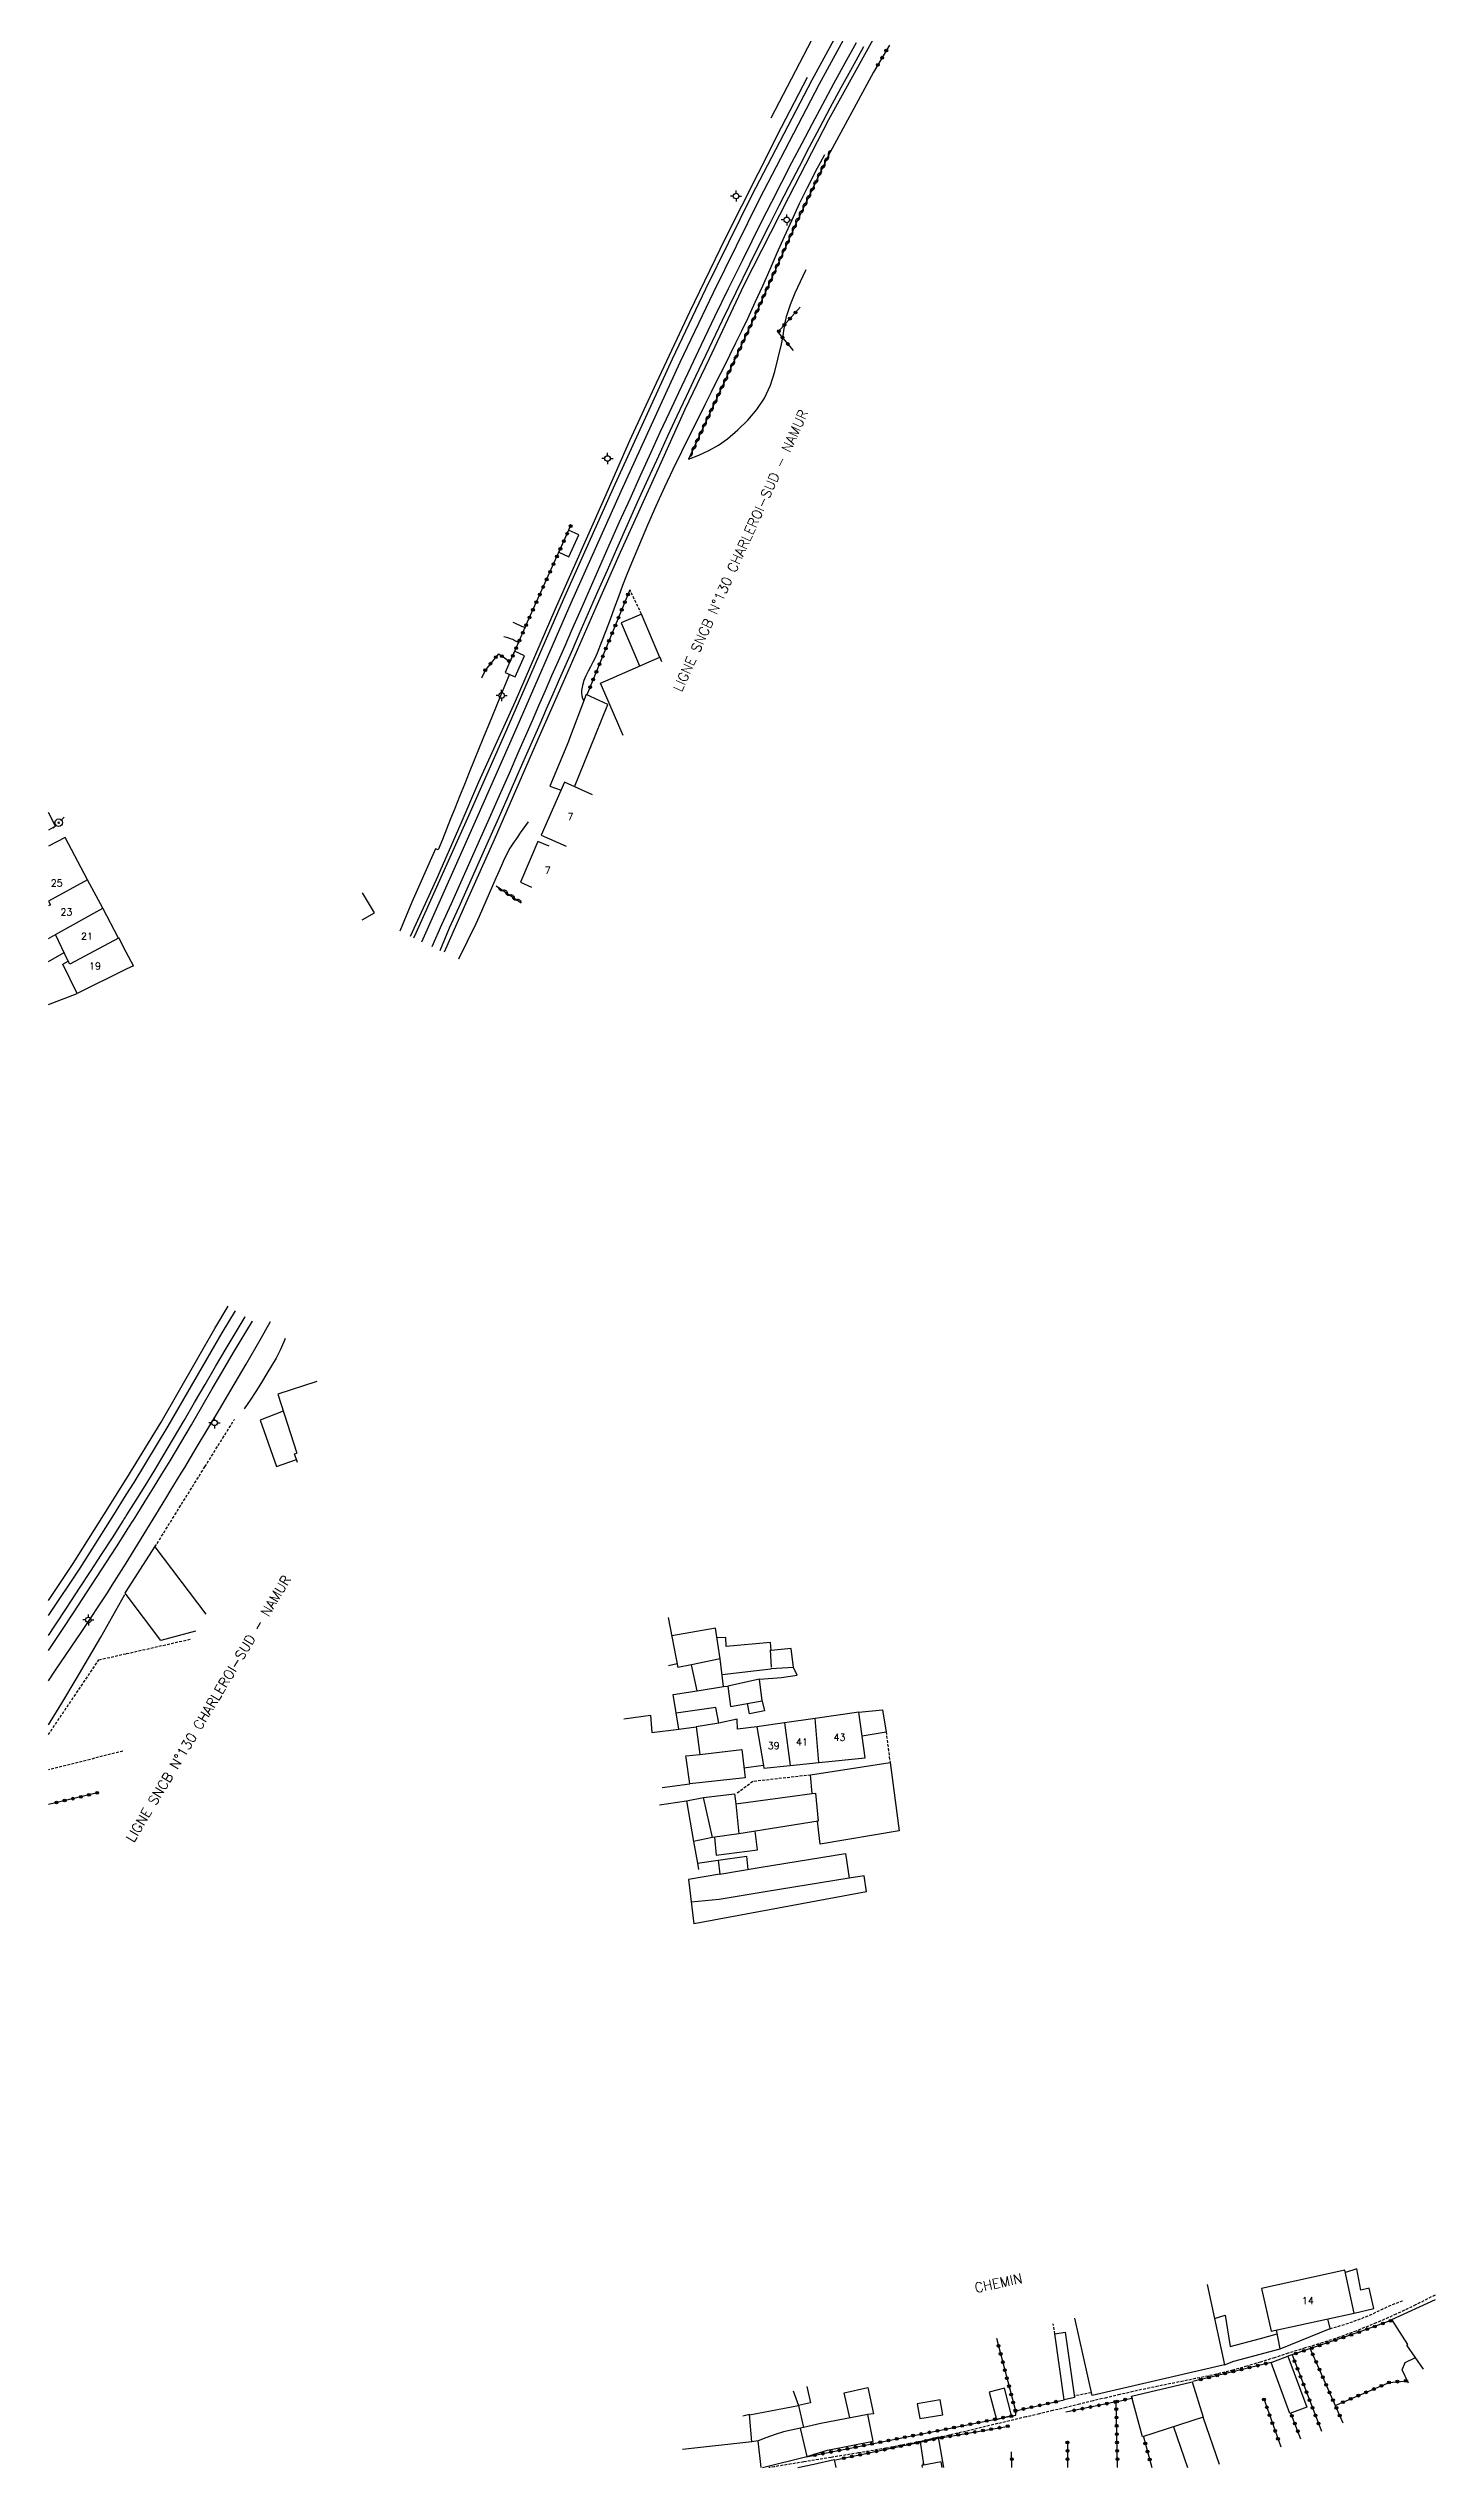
# Model space of a CAD drawing. Header units: millimetres. Extents: x 163000 to 164000, y 124000 to 125000.
# Drawn here: x 163000 to 163249.1, y 124000 to 124434.2 of the extents above; entities that cross this region are included whole.
import ezdxf
from ezdxf.enums import TextEntityAlignment as Align

# ---------------------------------------------------------------- set-up
doc = ezdxf.new("R2010")
doc.units = ezdxf.units.MM
doc.linetypes.add('DASHED', pattern=[0.75, 0.5, -0.25])
doc.layers.get('0').update_dxf_attribs({"linetype": 'CONTINUOUS'})
for name, color, linetype in [('W0017', 7, 'CONTINUOUS'), ('W0070', 7, 'DASHED'), ('W0101', 7, 'CONTINUOUS'), ('W0104', 1, 'CONTINUOUS'), ('W0112', 1, 'DASHED'), ('W0120', 7, 'CONTINUOUS'), ('W0211', 2, 'CONTINUOUS'), ('W0214', 2, 'CONTINUOUS'), ('W0310', 3, 'CONTINUOUS'), ('W0322', 7, 'CONTINUOUS'), ('W0323', 7, 'CONTINUOUS'), ('W0333', 7, 'CONTINUOUS'), ('W0473', 7, 'CONTINUOUS'), ('W0610', 7, 'CONTINUOUS'), ('W0700', 7, 'CONTINUOUS'), ('W0710', 7, 'CONTINUOUS'), ('W0989', 7, 'CONTINUOUS'), ('W0991', 7, 'CONTINUOUS'), ('W1102', 7, 'CONTINUOUS')]:
    doc.layers.add(name, color=color, linetype=linetype)
doc.styles.get("Standard").update_dxf_attribs({"font": 'romans.shx', "width": 0.85})

# ---------------------------------------------------------------- blocks, each defined once
blk = doc.blocks.new('T610')
for p, q in [((-0.500001, 0), (-1.000002, 0)), ((0, 0.500001), (0, 1.000002)), ((0.500001, 0), (1.000002, 0)), ((0, -0.500001), (0, -1.000002))]:
    blk.add_line(p, q)
blk.add_ellipse((0, 0), major_axis=(-0.353554, 0.353554), ratio=1, start_param=3.926990817, end_param=10.2101761242)
blk = doc.blocks.new('t323o')
at = {"color": 0, "linetype": 'Continuous'}
for radius in [0.25, 0.15]:
    blk.add_circle((0, 0), radius, dxfattribs=at)
blk = doc.blocks.new('t310o')
at = {"color": 0, "linetype": 'Continuous'}
for centre, start, end in [((-0.5, 0.38), 216.8699, 323.1304), ((0.5, -0.37), 36.8699, 143.1303)]:
    blk.add_arc(centre, 0.625, start, end, dxfattribs=at)
blk = doc.blocks.new('t322o')
at = {"color": 0, "linetype": 'Continuous'}
for radius in [0.25, 0.15]:
    blk.add_circle((0, 0), radius, dxfattribs=at)
blk = doc.blocks.new('T473')
for p, q in [((-0.166667, 0.166667), (0.166667, -0.166667)), ((-0.166667, -0.166667), (0.166667, 0.166667)), ((0.500001, 0.500001), (1.000002, 1.000002)), ((-1.000002, -1.000002), (-0.500001, -0.500001))]:
    blk.add_line(p, q)
blk.add_ellipse((0, 0), major_axis=(0.471405, 0.471405), ratio=1, start_param=5.4977871438, end_param=11.780972451)

msp = doc.modelspace()

# ---------------------------------------------------------------- linework, layer by layer
at = {"layer": 'W0017'}
for points in [[(163083.4, 124331.21), (163083.71, 124331.06), (163084.21, 124330.83), (163084.58, 124330.66), (163084.95, 124330.5), (163085.32, 124330.34), (163085.7, 124330.18)], [(163084.56, 124327.42), (163084.18, 124327.65), (163083.79, 124327.86), (163083.39, 124328.05), (163082.98, 124328.22), (163082.51, 124328.38), (163082.03, 124328.52), (163081.81, 124328.57)], [(163042.52, 124202.66), (163042.52, 124202.64), (163042.29, 124202.01), (163041.63, 124200.54), (163040.88, 124199.11), (163040.08, 124197.71), (163039.26, 124196.33), (163038.29, 124194.72), (163037.28, 124193.14), (163036.23, 124191.58), (163035.14, 124190.04)]]:
    msp.add_lwpolyline(points, dxfattribs=at)
at = {"layer": 'W0070'}
msp.add_lwpolyline([(163249.01, 124030.96), (163245.53, 124029.2), (163242.01, 124027.53), (163238.44, 124025.97), (163234.83, 124024.51), (163231.82, 124023.41), (163228.77, 124022.41), (163225.7, 124021.47), (163222.64, 124020.52), (163220.17, 124019.73), (163217.69, 124018.94), (163215.21, 124018.19), (163212.71, 124017.5), (163210.49, 124016.95), (163208.26, 124016.44), (163206.02, 124015.97), (163203.78, 124015.51), (163201.54, 124015.07), (163199.3, 124014.62), (163197.06, 124014.15), (163194.83, 124013.66), (163192.41, 124013.11), (163190, 124012.55), (163187.59, 124011.97), (163185.18, 124011.4), (163182.77, 124010.81), (163180.37, 124010.23), (163177.96, 124009.66), (163175.55, 124009.09), (163170.49, 124007.89), (163165.43, 124006.67), (163160.36, 124005.5), (163155.27, 124004.41), (163150.38, 124003.48), (163145.47, 124002.63), (163140.56, 124001.83), (163135.64, 124001.02), (163130.33, 124000.15), (163129.37, 124000)], dxfattribs=at)
at = {"layer": 'W0101'}
for points in [[(163103.24, 124310.84), (163099.12, 124320.27), (163109.79, 124324.88), (163110.12, 124324.13)], [(163097.74, 124300.21), (163092.7, 124302.45), (163088.49, 124292.96), (163092.97, 124290.98)], [(163001.29, 124294.57), (163000, 124297.04)], [(163001.29, 124294.57), (163000, 124293.88)], [(163003, 124292.54), (163000, 124290.97)], [(163007.03, 124284.97), (163003, 124292.54)], [(163089.96, 124290.99), (163087.92, 124291.85), (163084.77, 124284.52)], [(163009.78, 124279.84), (163007.04, 124284.97), (163007.03, 124284.97)], [(163084.77, 124284.52), (163086.76, 124283.65)], [(163012.62, 124274.49), (163009.78, 124279.84), (163009.78, 124279.84)], [(163056.36, 124277.77), (163058.56, 124279.01), (163056.42, 124282.62)], [(163000, 124274.43), (163001.27, 124275.13)], [(163003.58, 124270.35), (163001.27, 124275.13)], [(163014, 124268.91), (163005.19, 124264.52), (163002.59, 124269.84), (163003.58, 124270.35)], [(163014, 124271.94), (163012.63, 124274.51), (163012.62, 124274.49)], [(163015.28, 124269.54), (163014, 124271.94)], [(163015.28, 124269.54), (163014, 124268.91)], [(163048.22, 124194.93), (163041.2, 124192.62), (163044.6, 124182.07)], [(163044.76, 124180.36), (163044.22, 124181.93), (163044.6, 124182.07)], [(163111.29, 124152.54), (163113.05, 124143.59)], [(163113.21, 124132.55), (163112.22, 124138.72), (163116.53, 124139.41), (163115.48, 124144.09), (163113.05, 124143.59)], [(163113.21, 124132.55), (163116.33, 124132.96)], [(163116.33, 124132.96), (163116.99, 124128)], [(163132.19, 124133.64), (163127.24, 124132.93)], [(163127.24, 124132.93), (163128.4, 124126.02)], [(163137.68, 124134.42), (163132.19, 124133.64)], [(163145.56, 124135.55), (163137.68, 124134.42)], [(163138.35, 124126.53), (163146.67, 124127.39), (163145.56, 124135.55)], [(163116.99, 124128), (163124.51, 124128.86), (163125.12, 124123.82), (163115.2, 124122.69)], [(163128.4, 124126.02), (163128.49, 124125.51)], [(163128.49, 124125.51), (163133.19, 124125.99)], [(163133.19, 124125.99), (163138.35, 124126.53)], [(163137.15, 124120.95), (163136.84, 124124.3), (163151.15, 124126.57), (163152.79, 124114.3), (163138.59, 124111.88), (163138.1, 124116.01)], [(163109.77, 124118.97), (163114.57, 124119.66)], [(163110.24, 124122.07), (163115.2, 124122.69)], [(163114.57, 124119.66), (163117.66, 124120.26)], [(163117.66, 124120.26), (163123.2, 124120.9), (163123.43, 124119.12)], [(163123.43, 124119.12), (163137.15, 124120.95)], [(163138.26, 124116.04), (163123.98, 124113.76)], [(163119.27, 124113.11), (163115.87, 124112.38)], [(163115.87, 124112.38), (163116.56, 124108.46)], [(163123.98, 124113.76), (163119.27, 124113.11)], [(163116.57, 124108.46), (163120.26, 124109.01), (163120.55, 124106.51), (163114.93, 124105.52)], [(163114.93, 124105.52), (163115.89, 124097.6)], [(163116.27, 124097.65), (163115.89, 124097.6)], [(163208.11, 124032.85), (163211.2, 124018.42), (163187.41, 124012.96)], [(163219.59, 124024.51), (163234.47, 124027.71), (163232.84, 124035.45), (163217.83, 124032.14)], [(163217.83, 124032.14), (163219.59, 124024.51)], [(163244.13, 124022.08), (163241.23, 124026.56), (163249.12, 124030.2)], [(163187.41, 124012.96), (163184.34, 124026.81)], [(163126.33, 124004.61), (163125.88, 124009.53), (163124.72, 124009.24)], [(163127.45, 124004.8), (163126.33, 124004.61)], [(163128.02, 124000), (163127.45, 124004.8)]]:
    msp.add_lwpolyline(points, dxfattribs=at)
at = {"layer": 'W0104'}
for points in [[(163093.48, 124342.94), (163095.23, 124346.88), (163093.39, 124347.7), (163091.64, 124343.76)], [(163083.8, 124321.39), (163085.48, 124325.16), (163083.71, 124325.96), (163082.02, 124322.18)], [(163182.41, 124012.15), (163180.75, 124024), (163182.61, 124024.29), (163184.26, 124012.59)], [(163222.6, 124020), (163225.98, 124010.82), (163222.96, 124009.71), (163219.58, 124018.89)], [(163172.97, 124009.33), (163171.67, 124014.28), (163168.95, 124013.56), (163170.25, 124008.61)], [(163156.49, 124008.79), (163160.61, 124009.49), (163160.16, 124012.17), (163156.04, 124011.47)]]:
    msp.add_lwpolyline(points, close=True, dxfattribs=at)
for points in [[(163109.78, 124324.86), (163106.51, 124332.64), (163102.85, 124331.09), (163106.16, 124323.36)], [(163094.49, 124301.65), (163097.19, 124308.28), (163100.49, 124316.4), (163096.59, 124318.23), (163093.4, 124309.82), (163093.4, 124309.8), (163090.05, 124301.76), (163092.07, 124301.03)], [(163000, 124270.31), (163002.82, 124271.91)], [(163000, 124262.58), (163005.19, 124264.52)], [(163042.17, 124189.59), (163038.01, 124187.97), (163040.94, 124179.66), (163044.57, 124180.91)], [(163014, 124157.25), (163019.13, 124165.22), (163028.26, 124153.14)], [(163013.82, 124156.96), (163014, 124157.25)], [(163014, 124156.71), (163013.82, 124156.96)], [(163026.43, 124150.13), (163020.2, 124148.45), (163014, 124156.71)], [(163120.61, 124145.15), (163119.81, 124150.64), (163111.93, 124149.28)], [(163129.68, 124148.05), (163121.69, 124147.36), (163121.64, 124148.96), (163120.06, 124148.9)], [(163116.53, 124139.41), (163116.53, 124139.41), (163121.23, 124140.2), (163120.61, 124145.15), (163115.48, 124144.09)], [(163133.82, 124143.61), (163133.36, 124146.98), (163129.79, 124146.62), (163129.68, 124148.05)], [(163129.84, 124143.68), (163129.68, 124146.77)], [(163121.23, 124140.2), (163121.23, 124140.2), (163122.03, 124140.25), (163122.5, 124136.58), (163128.2, 124137.6), (163127.7, 124141.49), (163131.66, 124141.79), (163134.44, 124142.24), (163133.82, 124143.61), (163129.75, 124143.38), (163129.75, 124143.32), (163120.97, 124142.29)], [(163127.7, 124141.49), (163122.03, 124140.25)], [(163120.41, 124133.62), (163119.86, 124136.43), (163112.75, 124135.39)], [(163128.2, 124137.6), (163128.17, 124137.57), (163128.62, 124135.81), (163125.93, 124135.26), (163125.57, 124137.13)], [(163145.56, 124135.55), (163149.76, 124135.98), (163150.45, 124132), (163146.14, 124131.28)], [(163127.24, 124132.93), (163127.23, 124132.93), (163123.76, 124132.51), (163123.67, 124134.29), (163120.41, 124133.62), (163116.33, 124132.96)], [(163128.4, 124126.02), (163124.91, 124125.55)], [(163119.61, 124113.16), (163119.91, 124109.91), (163127.37, 124110.89), (163126.94, 124114.23)], [(163120.55, 124106.51), (163128.02, 124107.76), (163143.12, 124110.2), (163143.83, 124105.81), (163128.74, 124103.34), (163120.45, 124101.98), (163120.43, 124101.98), (163115.42, 124101.45)], [(163120.26, 124109.01), (163125.39, 124109.72), (163125.63, 124107.35)], [(163146.91, 124103.35), (163146.9, 124103.35), (163146.48, 124106.2), (163143.83, 124105.81)], [(163146.91, 124103.35), (163116.27, 124097.65)], [(163234.47, 124027.71), (163238.01, 124028.54), (163237.19, 124032.2), (163235.69, 124031.86), (163234.96, 124035.7), (163232.93, 124035.04)], [(163209.42, 124026.74), (163211.34, 124027.34), (163212.24, 124021.71), (163217.68, 124023.17)], [(163211.2, 124018.42), (163212.87, 124019.11), (163221.18, 124021.34), (163230.17, 124024.98)], [(163217.68, 124023.17), (163220.67, 124023.98)], [(163221.18, 124021.34), (163220.53, 124024.71)], [(163230.17, 124024.98), (163229.73, 124026.69)], [(163244.24, 124015.15), (163243.11, 124017.52), (163243.64, 124018.87), (163245.48, 124019.74)], [(163246.93, 124017.64), (163243.92, 124021.99), (163244.13, 124022.08)], [(163136.22, 124014.57), (163136.88, 124011.65), (163134.73, 124011.12), (163135.59, 124007.22), (163132.03, 124006.44), (163130.49, 124005.93), (163128.86, 124005.37), (163127.45, 124004.8)], [(163143.9, 124008.93), (163142.91, 124013.44), (163147.16, 124014.4), (163148.16, 124009.68), (163147.13, 124009.56)], [(163210.29, 124000.55), (163207.37, 124009.03), (163196.46, 124005.54), (163194.52, 124012.84), (163205.4, 124015.4)], [(163205.4, 124015.4), (163207.37, 124009.03)], [(163125.88, 124009.47), (163134.73, 124011.12)], [(163133.74, 124013.75), (163134.73, 124011.12)], [(163128.25, 124000), (163136.19, 124001.99), (163139.89, 124003.11), (163148.14, 124004.72), (163147.13, 124009.56), (163138.7, 124007.92), (163135.59, 124007.22)], [(163135, 124007.09), (163136.19, 124001.99)], [(163202.06, 124007.33), (163204.54, 124000)], [(163134.6, 124000), (163137.46, 124000.6), (163137.44, 124000.59), (163141.09, 124001.43), (163141.4, 124000)], [(163160.79, 124000), (163159.84, 124005.44), (163156.54, 124004.61), (163157.18, 124000.64), (163156.97, 124000.62)], [(163160.5, 124000), (163160.33, 124001.02), (163156.84, 124000.39), (163156.9, 124000)]]:
    msp.add_lwpolyline(points, dxfattribs=at)
at = {"layer": 'W0112'}
for points in [[(163106.51, 124332.64), (163104.43, 124336.99)], [(163022.72, 124171), (163024.28, 124173.5), (163028.12, 124179.62), (163033.4, 124188.11)], [(163019.14, 124165.23), (163022.72, 124171)], [(163000, 124131.57), (163009.07, 124144.97), (163014, 124146.08)], [(163014, 124146.08), (163025.56, 124148.69)], [(163150.42, 124132.06), (163151.14, 124126.59)], [(163013.36, 124128.56), (163000, 124125.23)], [(163136.89, 124124.29), (163126.5, 124123.12), (163123.59, 124120.95)], [(163230.14, 124024.92), (163231.58, 124025.33), (163233.02, 124025.78), (163234.44, 124026.26), (163235.85, 124026.78), (163236.55, 124027.07), (163237.24, 124027.36), (163237.93, 124027.67), (163238.61, 124027.99), (163239.3, 124028.32), (163239.98, 124028.64), (163240.67, 124028.95), (163241.36, 124029.25), (163243.19, 124029.96), (163243.19, 124029.96), (163243.19, 124029.96), (163243.19, 124029.96)], [(163180.75, 124024), (163180.45, 124025.82)], [(163187.3, 124013.45), (163184.23, 124012.84)]]:
    msp.add_lwpolyline(points, dxfattribs=at)
at = {"layer": 'W0120'}
for points in [[(163129.79, 124421.71), (163137.85, 124437.17)], [(163148.18, 124429.91), (163139.97, 124414.77)]]:
    msp.add_lwpolyline(points, dxfattribs=at)
at = {"layer": 'W0211'}
msp.add_lwpolyline([(163000, 124133.32), (163002.4, 124137.22), (163004.98, 124141.48), (163007.22, 124145.25), (163009.42, 124149.04), (163011.59, 124152.85), (163013.73, 124156.68)], dxfattribs=at)
at = {"layer": 'W0214'}
for points in [[(163114.98, 124360.46), (163116.83, 124361.14), (163118.62, 124361.98), (163120.33, 124362.98), (163121.94, 124364.12), (163123.84, 124365.7), (163125.62, 124367.43), (163127.22, 124369.33), (163128.59, 124371.41), (163129.69, 124373.72), (163130.47, 124376.16), (163131.07, 124378.62), (163131.65, 124381.07), (163131.79, 124381.68), (163131.9, 124382.31), (163132, 124382.93), (163132.08, 124383.55), (163132.17, 124384.18), (163132.28, 124384.8), (163132.41, 124385.42), (163132.57, 124386.03), (163133.28, 124388.18), (163134.13, 124390.29), (163135.06, 124392.35), (163136.04, 124394.38), (163136.09, 124394.49)], [(163019.32, 124171), (163019.97, 124172.06), (163020.61, 124173.13), (163021.26, 124174.19), (163021.9, 124175.26), (163022.54, 124176.32), (163023.19, 124177.38), (163023.83, 124178.45), (163024.48, 124179.51), (163026.57, 124182.97), (163028.66, 124186.43), (163030.73, 124189.89), (163032.79, 124193.37), (163035.51, 124198.04), (163038.21, 124202.71), (163039.91, 124205.7)], [(163014, 124162.32), (163019.32, 124171)], [(163000, 124141.22), (163001.3, 124143.1), (163006.01, 124150.03), (163010.63, 124157.02), (163011.48, 124158.34), (163012.32, 124159.67), (163013.16, 124160.99), (163014, 124162.32)]]:
    msp.add_lwpolyline(points, dxfattribs=at)
at = {"layer": 'W0310'}
for points in [[(163140.17, 124415.13), (163134.27, 124402.82), (163126.38, 124385.06), (163114.98, 124360.46)], [(163080.39, 124283.89), (163084.93, 124280.83)]]:
    msp.add_lwpolyline(points, dxfattribs=at)
at = {"layer": 'W0322'}
msp.add_lwpolyline([(163151.04, 124434.75), (163148.18, 124429.91)], dxfattribs=at)
at = {"layer": 'W0323'}
for points in [[(163134.99, 124387.72), (163131.02, 124383.24), (163133.73, 124379.96)], [(163077.86, 124321.21), (163078.47, 124322.6), (163080.88, 124325.5), (163082.9, 124324.05), (163086.04, 124331.23), (163093.73, 124348.3), (163093.92, 124348.73)], [(163104.43, 124336.99), (163096.71, 124318.12)], [(163008.83, 124121.09), (163000, 124119.03)], [(163170.26, 124023.23), (163173.66, 124010.21), (163182.41, 124012.15)], [(163241.09, 124026.39), (163235.68, 124024.42), (163222.6, 124020)], [(163219.58, 124018.89), (163205.51, 124015.46)], [(163223.35, 124020.26), (163228.64, 124006.53)], [(163232.49, 124007.98), (163231.85, 124009.46), (163226.59, 124021.35)], [(163231.1, 124011.15), (163240.8, 124015.3), (163244.19, 124015.6)], [(163136.15, 124001.93), (163173.73, 124009.42), (163173.66, 124010.21)], [(163191.74, 124011.82), (163182.74, 124009.98)], [(163192, 124000), (163191.74, 124011.82), (163194.75, 124012.51)], [(163218.18, 124012.55), (163221.3, 124003.75)], [(163141.36, 124001.38), (163159.93, 124005.28), (163172.5, 124007.46)], [(163196.65, 124005.52), (163198.17, 124000)], [(163224.93, 124005.12), (163223.11, 124009.77)], [(163173.04, 124000), (163172.97, 124002.82)], [(163182.99, 124004.82), (163183.01, 124000)]]:
    msp.add_lwpolyline(points, dxfattribs=at)
at = {"layer": 'W0333'}
for points in [[(163082.78, 124321.85), (163081.19, 124317.99), (163079.61, 124314.13), (163078.03, 124310.27), (163076.46, 124306.4), (163075.58, 124304.24), (163074.71, 124302.07), (163073.84, 124299.9), (163072.97, 124297.73), (163072.23, 124295.89), (163071.5, 124294.05), (163070.76, 124292.2), (163070.02, 124290.36)], [(163070.02, 124290.36), (163069.52, 124290.49), (163065.3, 124280.96), (163063.12, 124275.75)]]:
    msp.add_lwpolyline(points, dxfattribs=at)
at = {"layer": 'W0700'}
for points in [[(163065.64, 124274.54), (163066.06, 124275.45), (163075.58, 124296.62), (163082.4, 124312.04), (163092.51, 124335.25), (163101.49, 124355.31), (163112.07, 124378.47), (163118.09, 124390.99), (163126.34, 124407.78), (163137.17, 124428.49), (163145.5, 124443.83)], [(163067.08, 124273.85), (163067.08, 124273.85), (163076.95, 124296.01), (163083.77, 124311.43), (163093.88, 124334.65), (163102.86, 124354.69), (163113.43, 124377.84), (163119.44, 124390.33), (163127.68, 124407.1), (163138.49, 124427.78), (163146.81, 124443.1)], [(163068.94, 124272.96), (163068.94, 124272.96), (163070.68, 124276.95), (163072.38, 124280.7), (163074.06, 124284.47), (163075.73, 124288.24), (163077.41, 124292.01), (163079.2, 124296.04), (163080.99, 124300.08), (163082.78, 124304.11), (163084.56, 124308.15), (163085.74, 124310.83), (163086.92, 124313.52), (163088.09, 124316.21), (163089.26, 124318.9), (163090.44, 124321.59), (163091.61, 124324.28), (163092.79, 124326.97), (163093.96, 124329.66), (163095.65, 124333.5), (163097.33, 124337.33), (163099.02, 124341.16), (163100.72, 124344.99), (163102.58, 124349.17), (163104.45, 124353.35), (163106.34, 124357.52), (163108.23, 124361.69), (163109.88, 124365.26), (163111.54, 124368.83), (163113.21, 124372.4), (163114.89, 124375.95), (163117.3, 124381), (163119.71, 124386.05), (163122.15, 124391.08), (163124.62, 124396.11), (163126.37, 124399.63), (163128.13, 124403.14), (163129.91, 124406.65), (163131.71, 124410.14), (163133.53, 124413.66), (163135.36, 124417.18), (163137.21, 124420.68), (163139.08, 124424.18), (163141.07, 124427.86), (163143.08, 124431.54), (163145.11, 124435.21)], [(163070.36, 124272.28), (163070.36, 124272.28), (163072.05, 124276.32), (163073.75, 124280.08), (163075.43, 124283.85), (163077.1, 124287.63), (163078.78, 124291.4), (163080.57, 124295.43), (163082.36, 124299.47), (163084.15, 124303.5), (163085.93, 124307.54), (163087.11, 124310.23), (163088.29, 124312.92), (163089.46, 124315.61), (163090.64, 124318.3), (163091.81, 124320.99), (163092.98, 124323.68), (163094.16, 124326.37), (163095.34, 124329.06), (163097.02, 124332.89), (163098.7, 124336.72), (163100.39, 124340.55), (163102.09, 124344.38), (163103.95, 124348.56), (163105.82, 124352.73), (163107.7, 124356.9), (163109.6, 124361.07), (163111.24, 124364.63), (163112.9, 124368.2), (163114.57, 124371.76), (163116.25, 124375.31), (163118.65, 124380.36), (163121.06, 124385.4), (163123.5, 124390.42), (163125.96, 124395.44), (163127.71, 124398.96), (163129.47, 124402.47), (163131.25, 124405.96), (163133.04, 124409.46), (163134.86, 124412.97), (163136.69, 124416.48), (163138.54, 124419.98), (163140.4, 124423.47), (163142.39, 124427.15), (163144.39, 124430.82), (163146.42, 124434.48)], [(163014, 124177.38), (163014.12, 124177.56), (163020.25, 124187.64), (163029.91, 124204.41), (163032.27, 124208.44)], [(163014, 124174.57), (163015.39, 124176.77), (163021.54, 124186.88), (163031.22, 124203.67), (163033.63, 124207.6)], [(163014.11, 124171), (163015.74, 124173.61), (163017.37, 124176.22), (163018.98, 124178.85), (163020.58, 124181.48), (163022.49, 124184.68), (163024.39, 124187.9), (163026.27, 124191.12), (163028.14, 124194.35), (163030.03, 124197.6), (163031.92, 124200.86), (163031.92, 124200.86), (163035.35, 124206.54), (163035.35, 124206.54)], [(163015.88, 124171), (163017.39, 124173.42), (163018.89, 124175.84), (163020.38, 124178.27), (163021.86, 124180.7), (163023.78, 124183.91), (163025.68, 124187.13), (163027.56, 124190.36), (163029.44, 124193.6), (163031.33, 124196.86), (163033.22, 124200.12), (163033.22, 124200.12), (163036.68, 124205.72), (163036.68, 124205.72)], [(163009.97, 124171), (163014, 124177.38)], [(163000, 124152.92), (163005.71, 124161.44), (163011.75, 124171)], [(163000, 124155.61), (163004.45, 124162.25), (163009.97, 124171)], [(163000, 124149.34), (163001.15, 124151.06), (163003.38, 124154.44), (163005.61, 124157.82), (163007.58, 124160.84), (163009.54, 124163.86), (163011.49, 124166.88), (163013.43, 124169.92), (163013.57, 124170.15), (163013.71, 124170.38), (163013.86, 124170.6), (163014, 124170.83)], [(163011.75, 124171), (163014, 124174.57)], [(163014, 124170.83), (163014.11, 124171)], [(163014, 124168.02), (163014.17, 124168.3), (163014.35, 124168.57), (163014.52, 124168.85), (163014.7, 124169.12), (163014.99, 124169.59), (163015.29, 124170.06), (163015.58, 124170.53), (163015.88, 124171)], [(163000, 124146.64), (163000.14, 124146.85), (163002.4, 124150.23), (163004.64, 124153.61), (163006.86, 124157), (163008.66, 124159.75), (163010.45, 124162.5), (163012.23, 124165.26), (163014, 124168.02)]]:
    msp.add_lwpolyline(points, dxfattribs=at)
at = {"layer": 'W0710'}
for points in [[(163149.62, 124438.51), (163140.12, 124421.32), (163132.92, 124407.42), (163124.91, 124391.65), (163118.66, 124378.47), (163114.28, 124369.35), (163109.5, 124358.71), (163102.68, 124343.69), (163098.29, 124333.8), (163092.45, 124320.43), (163087.9, 124310.13), (163080.03, 124292.14), (163075.17, 124281.17), (163071.05, 124271.95)], [(163065.02, 124274.84), (163065.02, 124274.84), (163069.7, 124284.98), (163073.96, 124294.71), (163077.33, 124302.51), (163083.88, 124317.04), (163091.01, 124333.48), (163099.93, 124353.57), (163104.42, 124363.81), (163109.23, 124374.16), (163115.21, 124386.88), (163121.56, 124399.97), (163127.53, 124411.81), (163131.65, 124420.01), (163136.35, 124428.97)], [(163139.4, 124415.07), (163138.58, 124413.6), (163137.78, 124412.13), (163137.01, 124410.64), (163136.26, 124409.15), (163134.85, 124406.24), (163133.49, 124403.31), (163132.16, 124400.37), (163130.84, 124397.42), (163129.54, 124394.46), (163128.22, 124391.51), (163126.89, 124388.57), (163125.52, 124385.65), (163124.46, 124383.44), (163123.39, 124381.24), (163122.3, 124379.05), (163121.21, 124376.86), (163120.11, 124374.67), (163119.02, 124372.48), (163117.93, 124370.29), (163116.84, 124368.1), (163115.28, 124364.94), (163113.71, 124361.78), (163112.15, 124358.61), (163110.65, 124355.41), (163109.1, 124352.03), (163107.6, 124348.62), (163106.13, 124345.2), (163104.7, 124341.76), (163103.9, 124339.76), (163103.12, 124337.75), (163102.36, 124335.73), (163101.61, 124333.71), (163100.86, 124331.68), (163100.1, 124329.66), (163099.33, 124327.64), (163098.54, 124325.63), (163098.18, 124324.81), (163097.77, 124324), (163097.34, 124323.2), (163096.91, 124322.41), (163096.51, 124321.58), (163096.16, 124320.72), (163095.89, 124319.82), (163095.74, 124318.9), (163095.73, 124318.44), (163095.79, 124317.99), (163095.91, 124317.55), (163096.1, 124317.13)], [(163086.15, 124295.33), (163085.68, 124294.67), (163085.22, 124294.02), (163084.75, 124293.36), (163084.29, 124292.7), (163083.93, 124292.19), (163083.56, 124291.69), (163083.2, 124291.18), (163082.87, 124290.65), (163082.51, 124289.99), (163082.18, 124289.31), (163081.86, 124288.63), (163081.55, 124287.94), (163080.93, 124286.59), (163080.33, 124285.23), (163079.73, 124283.86), (163079.13, 124282.49), (163078.54, 124281.13), (163077.95, 124279.76), (163077.35, 124278.39), (163076.75, 124277.03), (163073.66, 124270.7), (163073.66, 124270.7), (163073.66, 124270.7), (163073.66, 124270.7)]]:
    msp.add_lwpolyline(points, dxfattribs=at)
at = {"layer": 'W1102'}
for points in [[(163007.04, 124284.97), (163000, 124281.1), (163000.36, 124280.46), (163000, 124280.27)], [(163001.27, 124275.13), (163009.78, 124279.84)], [(163012.62, 124274.49), (163003.83, 124269.83), (163003.58, 124270.35)], [(163112.92, 124144.23), (163111.37, 124143.92)], [(163103.31, 124134.37), (163108.1, 124135.03), (163108.39, 124131.91), (163113.21, 124132.55)], [(163132.19, 124133.64), (163133.19, 124125.99)], [(163138.35, 124126.53), (163137.68, 124134.42)], [(163114.51, 124127.37), (163114.47, 124127.71), (163116.99, 124128)], [(163115.2, 124122.69), (163114.51, 124127.37)], [(163114.57, 124119.66), (163115.87, 124112.38)], [(163119.27, 124113.11), (163117.66, 124120.26)], [(163123.43, 124119.12), (163123.98, 124113.76)], [(163137.15, 124120.95), (163137.77, 124121.04), (163138.26, 124116.04)], [(163116.56, 124108.46), (163116.77, 124107.32)], [(163126.33, 124004.61), (163113.87, 124003.25)]]:
    msp.add_lwpolyline(points, dxfattribs=at)

# ---------------------------------------------------------------- block references
at = {"layer": 'W0310'}
for p, rotation in [((163139.43, 124413.6), 244.3825980267246), ((163140.08, 124414.95), 244.3825980267246), ((163137.49, 124409.54), 244.3825980267246), ((163138.14, 124410.9), 244.3825980267246), ((163138.79, 124412.25), 244.3825980267246), ((163134.89, 124404.13), 244.3825980267246), ((163135.54, 124405.49), 244.3825980267246), ((163136.19, 124406.84), 244.3825980267246), ((163136.84, 124408.19), 244.3825980267246), ((163133.03, 124400.04), 246.0668537053913), ((163133.64, 124401.41), 246.0668537053913), ((163134.25, 124402.78), 246.0668537053913), ((163131.2, 124395.92), 246.0668537053913), ((163131.81, 124397.3), 246.0668537053913), ((163132.42, 124398.67), 246.0668537053913), ((163129.38, 124391.81), 246.0668537053913), ((163129.99, 124393.18), 246.0668537053913), ((163130.6, 124394.55), 246.0668537053913), ((163127.55, 124387.7), 246.0668537053913), ((163128.16, 124389.07), 246.0668537053913), ((163128.77, 124390.44), 246.0668537053913), ((163125.07, 124382.24), 245.1190497622354), ((163125.7, 124383.6), 245.1190497622354), ((163126.33, 124384.96), 245.1190497622354), ((163126.95, 124386.33), 246.0668537053913), ((163123.18, 124378.15), 245.1190497622354), ((163123.81, 124379.51), 245.1190497622354), ((163124.44, 124380.87), 245.1190497622354), ((163121.29, 124374.07), 245.1190497622354), ((163121.92, 124375.43), 245.1190497622354), ((163122.55, 124376.79), 245.1190497622354), ((163119.39, 124369.99), 245.1190497622354), ((163120.02, 124371.35), 245.1190497622354), ((163120.65, 124372.71), 245.1190497622354), ((163117.5, 124365.91), 245.1190497622354), ((163118.13, 124367.27), 245.1190497622354), ((163118.76, 124368.63), 245.1190497622354), ((163115.61, 124361.82), 245.1190497622354), ((163116.24, 124363.18), 245.1190497622354), ((163116.87, 124364.55), 245.1190497622354), ((163081.64, 124283.05), 325.9492399437437), ((163082.88, 124282.21), 325.9492399437437), ((163084.12, 124281.37), 325.9492399437437)]:
    msp.add_blockref('t310o', p, dxfattribs=dict(at, rotation=rotation))
at = {"layer": 'W0322', "rotation": 239.3542006830062}
for p in [(163148.94, 124431.2), (163149.71, 124432.49), (163150.47, 124433.78)]:
    msp.add_blockref('t322o', p, dxfattribs=at)
at = {"layer": 'W0323'}
for p, rotation in [((163131.18, 124383.42), 228.4099491925853), ((163132.17, 124384.54), 228.4099491925853), ((163133.17, 124385.66), 228.4099491925853), ((163134.16, 124386.78), 228.4099491925853), ((163131.82, 124382.27), 309.6911449675546), ((163132.78, 124381.11), 309.6911449675546), ((163093.79, 124348.44), 66.15545035632981), ((163091.94, 124344.34), 65.75816108403957), ((163092.56, 124345.71), 65.75816108403957), ((163093.17, 124347.07), 65.75816108403957), ((163090.1, 124340.23), 65.75816108403957), ((163090.71, 124341.6), 65.75816108403957), ((163091.33, 124342.97), 65.75816108403957), ((163088.25, 124336.13), 65.75816108403957), ((163088.86, 124337.5), 65.75816108403957), ((163089.48, 124338.87), 65.75816108403957), ((163104.09, 124336.16), 247.7565336328989), ((163086.4, 124332.03), 65.75816108403957), ((163087.02, 124333.4), 65.75816108403957), ((163087.63, 124334.76), 65.75816108403957), ((163102.39, 124332), 247.7565336328989), ((163102.96, 124333.39), 247.7565336328989), ((163103.52, 124334.78), 247.7565336328989), ((163083.99, 124326.53), 66.38778070351435), ((163084.59, 124327.91), 66.38778070351435), ((163085.19, 124329.28), 66.38778070351435), ((163085.79, 124330.66), 66.38778070351435), ((163100.12, 124326.45), 247.7565336328989), ((163100.68, 124327.83), 247.7565336328989), ((163101.25, 124329.22), 247.7565336328989), ((163101.82, 124330.61), 247.7565336328989), ((163078.46, 124322.58), 66.16366245823829), ((163079.41, 124323.74), 50.33444003703219), ((163080.37, 124324.89), 50.33444003703219), ((163081.45, 124325.09), 324.2431269577794), ((163082.67, 124324.22), 324.2431269577794), ((163083.39, 124325.16), 66.38778070351435), ((163098.41, 124322.28), 247.7565336328989), ((163098.98, 124323.67), 247.7565336328989), ((163099.55, 124325.06), 247.7565336328989), ((163097.28, 124319.5), 247.7565336328989), ((163097.85, 124320.89), 247.7565336328989), ((163001.46, 124119.37), 193.1404553689947), ((163002.92, 124119.71), 193.1404553689947), ((163004.38, 124120.05), 193.1404553689947), ((163005.84, 124120.39), 193.1404553689947), ((163007.3, 124120.74), 193.1404553689947), ((163008.76, 124121.08), 193.1404553689947), ((163231.13, 124022.88), 198.6502763723702), ((163232.55, 124023.36), 198.6502763723702), ((163233.97, 124023.84), 198.6502763723702), ((163235.39, 124024.32), 198.6502763723702), ((163236.81, 124024.83), 199.9807066986385), ((163238.21, 124025.34), 199.9807066986385), ((163239.62, 124025.85), 199.9807066986385), ((163241.03, 124026.36), 199.9807066986385), ((163170.62, 124021.85), 284.6201746526929), ((163171, 124020.4), 284.6201746526929), ((163171.38, 124018.95), 284.6201746526929), ((163217.17, 124018.3), 193.7100541112562), ((163218.62, 124018.66), 193.7100541112562), ((163223.78, 124019.12), 291.0934834747293), ((163224.02, 124020.48), 198.6502763723702), ((163225.44, 124020.96), 198.6502763723702), ((163226.87, 124021.44), 198.6502763723702), ((163227.04, 124020.33), 113.864978803289), ((163227.65, 124018.96), 113.864978803289), ((163228.29, 124021.92), 198.6502763723702), ((163229.71, 124022.4), 198.6502763723702), ((163171.76, 124017.5), 284.6201746526929), ((163172.13, 124016.04), 284.6201746526929), ((163172.51, 124014.59), 284.6201746526929), ((163206.97, 124015.81), 193.7100541112562), ((163208.42, 124016.17), 193.7100541112562), ((163209.88, 124016.52), 193.7100541112562), ((163211.34, 124016.88), 193.7100541112562), ((163212.79, 124017.24), 193.7100541112562), ((163214.25, 124017.59), 193.7100541112562), ((163215.71, 124017.95), 193.7100541112562), ((163224.32, 124017.72), 291.0934834747293), ((163224.86, 124016.32), 291.0934834747293), ((163225.4, 124014.92), 291.0934834747293), ((163228.25, 124017.59), 113.864978803289), ((163228.86, 124016.22), 113.864978803289), ((163229.47, 124014.84), 113.864978803289), ((163238, 124014.1), 23.21213679476816), ((163239.37, 124014.69), 23.21213679476816), ((163240.75, 124015.28), 23.21213679476816), ((163242.24, 124015.43), 4.890940566705295), ((163243.74, 124015.56), 4.890940566705295), ((163172.89, 124013.14), 284.6201746526929), ((163173.27, 124011.69), 284.6201746526929), ((163173.65, 124010.24), 284.6201746526929), ((163173.67, 124010.1), 94.93208742821153), ((163175.09, 124010.53), 12.52395765402246), ((163176.56, 124010.85), 12.52395765402246), ((163178.02, 124011.18), 12.52395765402246), ((163179.48, 124011.5), 12.52395765402246), ((163180.95, 124011.83), 12.52395765402246), ((163184.21, 124010.28), 191.5250258962827), ((163185.68, 124010.58), 191.5250258962827), ((163187.15, 124010.88), 191.5250258962827), ((163188.62, 124011.18), 191.5250258962827), ((163190.08, 124011.48), 191.5250258962827), ((163191.55, 124011.78), 191.5250258962827), ((163191.77, 124010.5), 91.23227574032929), ((163191.92, 124011.86), 13.03218413984298), ((163193.38, 124012.2), 13.03218413984298), ((163218.29, 124012.23), 289.5154955495994), ((163218.79, 124010.82), 289.5154955495994), ((163225.94, 124013.52), 291.0934834747293), ((163226.48, 124012.12), 291.0934834747293), ((163227.02, 124010.72), 291.0934834747293), ((163230.07, 124013.47), 113.864978803289), ((163230.68, 124012.1), 113.864978803289), ((163231.29, 124010.73), 113.864978803289), ((163232.48, 124011.74), 23.21213679476816), ((163233.86, 124012.33), 23.21213679476816), ((163235.24, 124012.92), 23.21213679476816), ((163236.62, 124013.51), 23.21213679476816), ((163153.8, 124005.45), 11.27796936802544), ((163155.27, 124005.74), 11.27796936802544), ((163156.74, 124006.03), 11.27796936802544), ((163158.21, 124006.33), 11.27796936802544), ((163159.68, 124006.62), 11.27796936802544), ((163160.45, 124005.37), 9.830790604645868), ((163161.15, 124006.91), 11.27796936802544), ((163161.92, 124005.62), 9.830790604645868), ((163162.62, 124007.21), 11.27796936802544), ((163163.4, 124005.88), 9.830790604645868), ((163164.1, 124007.5), 11.27796936802544), ((163164.88, 124006.14), 9.830790604645868), ((163165.57, 124007.79), 11.27796936802544), ((163166.36, 124006.39), 9.830790604645868), ((163167.04, 124008.09), 11.27796936802544), ((163167.84, 124006.65), 9.830790604645868), ((163168.51, 124008.38), 11.27796936802544), ((163169.31, 124006.9), 9.830790604645868), ((163169.98, 124008.67), 11.27796936802544), ((163170.79, 124007.16), 9.830790604645868), ((163171.45, 124008.97), 11.27796936802544), ((163172.27, 124007.42), 9.830790604645868), ((163172.92, 124009.26), 11.27796936802544), ((163191.81, 124009), 91.23227574032929), ((163191.84, 124007.5), 91.23227574032929), ((163191.87, 124006), 91.23227574032929), ((163219.29, 124009.41), 289.5154955495994), ((163219.79, 124007.99), 289.5154955495994), ((163220.3, 124006.58), 289.5154955495994), ((163220.8, 124005.17), 289.5154955495994), ((163223.29, 124009.31), 111.4344011149743), ((163223.83, 124007.92), 111.4344011149743), ((163224.38, 124006.52), 111.4344011149743), ((163227.56, 124009.33), 291.0934834747293), ((163228.1, 124007.93), 291.0934834747293), ((163231.89, 124009.36), 113.507846845257), ((163137.62, 124002.22), 11.27796936802544), ((163139.09, 124002.51), 11.27796936802544), ((163140.56, 124002.81), 11.27796936802544), ((163142.03, 124003.1), 11.27796936802544), ((163142.83, 124001.69), 11.85694313493961), ((163143.5, 124003.39), 11.27796936802544), ((163144.29, 124002), 11.85694313493961), ((163144.97, 124003.69), 11.27796936802544), ((163145.76, 124002.3), 11.85694313493961), ((163146.44, 124003.98), 11.27796936802544), ((163147.23, 124002.61), 11.85694313493961), ((163147.91, 124004.27), 11.27796936802544), ((163148.7, 124002.92), 11.85694313493961), ((163149.39, 124004.57), 11.27796936802544), ((163150.17, 124003.23), 11.85694313493961), ((163150.86, 124004.86), 11.27796936802544), ((163151.63, 124003.54), 11.85694313493961), ((163152.33, 124005.15), 11.27796936802544), ((163153.1, 124003.84), 11.85694313493961), ((163154.57, 124004.15), 11.85694313493961), ((163156.04, 124004.46), 11.85694313493961), ((163157.51, 124004.77), 11.85694313493961), ((163158.97, 124005.08), 11.85694313493961), ((163173, 124001.5), 91.36899596830636), ((163182.99, 124004.5), 270.2178063021504), ((163183, 124003), 270.2178063021504), ((163183, 124001.5), 270.2178063021504), ((163191.9, 124004.5), 91.23227574032929), ((163191.93, 124003), 91.23227574032929), ((163191.97, 124001.5), 91.23227574032929), ((163196.98, 124004.34), 285.3391401123216), ((163197.38, 124002.89), 285.3391401123216), ((163197.77, 124001.45), 285.3391401123216)]:
    msp.add_blockref('t323o', p, dxfattribs=dict(at, rotation=rotation))
at = {"layer": 'W0473'}
msp.add_blockref('T473', (163001.86, 124295.21), dxfattribs=at)
at = {"layer": 'W0610'}
for p in [(163123.49, 124407.66), (163132.59, 124403.38), (163100.4, 124360.56), (163081.4, 124318.03), (163029.83, 124187.5), (163007.19, 124152.13)]:
    msp.add_blockref('T610', p, dxfattribs=at)

# ---------------------------------------------------------------- texts
at = {"layer": 'W0989'}
for s, rotation, p in [('LIGNE SNCB N°130 CHARLEROI-SUD - NAMUR', 65.629, (163113.7, 124318.54)), ('LIGNE SNCB N°130 CHARLEROI-SUD - NAMUR', 59.1366, (163015.33, 124112.07)), ('CHEMIN', 12.0346, (163166.53, 124031.37))]:
    msp.add_text(s, height=1.75, rotation=rotation, dxfattribs=at).set_placement(p)
at = {"layer": 'W0991'}
for s, p in [('7', (163093.75, 124296.3)), ('25', (163001.51, 124284.4)), ('7', (163089.66, 124286.67)), ('23', (163003.25, 124279.18)), ('21', (163006.93, 124274.84)), ('19', (163008.37, 124269.51)), ('43', (163142.07, 124131.04)), ('39', (163130.26, 124129.57)), ('41', (163135.34, 124130.21)), ('14', (163226.16, 124029.98))]:
    msp.add_text(s, height=1.25, dxfattribs=at).set_placement(p, align=Align.MIDDLE_CENTER)

doc.saveas('drawing.dxf')
